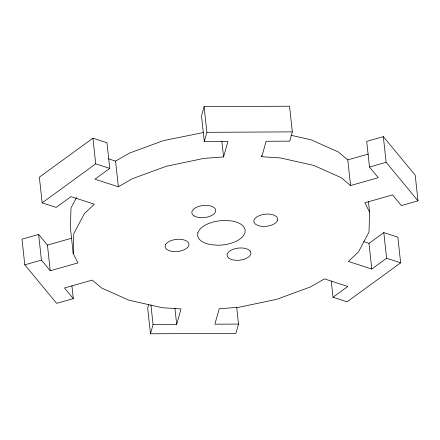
<?xml version="1.0" encoding="UTF-8"?>
<svg xmlns="http://www.w3.org/2000/svg" width="440" height="440" viewBox="0 0 440 440"><rect width="100%" height="100%" fill="white"/><g stroke="black" fill="none" stroke-linecap="round" stroke-linejoin="round"><path stroke-width="0.66" d="M71.901 285.797L73.299 298.634L56.656 303.353L24.789 264.825L22 239.157L38.638 234.432L41.426 260.106L50.237 270.754L77.968 262.889L73.205 253.605L73.783 233.618L84.414 213.582L94.397 204.221L70.994 196.625L56.188 207.399L42.147 202.846L39.358 177.172L92.928 138.188L106.97 142.747L109.758 168.416L94.952 179.196L118.355 186.791L132.325 178.722L166.337 166.271L204.1 158.356L223.575 156.937L227.904 141.477L204.287 141.603L201.498 115.929L204.094 106.656L289.536 106.2L292.325 131.868L289.729 141.147L266.107 141.273L261.778 156.739L280.511 157.955L313.951 165.484L341.083 177.612L350.57 185.554L378.301 177.689L369.49 167.035L366.702 141.367L383.345 136.648L415.212 175.175L418 200.844L401.363 205.568L392.552 194.915L364.82 202.785L369.584 212.069L369.006 232.051L358.375 252.087L348.392 261.448L371.795 269.044L386.601 258.269L400.642 262.829L397.854 237.155L383.812 232.601L369.006 243.375L363.803 241.687M148.715 304.42L147.675 308.132L150.464 333.8L235.906 333.344L238.502 324.071L236.671 307.18M150.464 333.8L153.06 324.522L150.931 304.931M204.287 141.603L206.882 132.325L204.094 106.656M153.06 324.522L176.682 324.395L181.011 308.935L162.278 307.72L128.838 300.185L101.706 288.062L92.219 280.115L64.488 287.986L73.299 298.634M76.472 197.626L70.994 207.95L70.417 227.931L73.205 253.605M42.147 202.846L95.722 163.862L109.758 168.416M331.265 281.039L333.031 297.253L347.837 286.479L324.434 278.883L310.464 286.952L276.452 299.398L238.689 307.312L219.214 308.732L214.885 324.192L238.502 324.071M400.642 262.829L347.072 301.812L333.031 297.253M108.416 158.796L115.566 161.117L129.536 153.048L163.548 140.602L203.33 132.539M38.638 234.432L47.449 245.086L71.88 238.156M291.099 135.295L311.163 139.816L338.294 151.938L347.782 159.885L368.247 154.077M24.789 264.825L41.426 260.106M369.49 167.035L386.133 162.316L418 200.844M206.882 132.325L292.325 131.868M383.345 136.648L386.133 162.316M383.812 232.601L386.601 258.269M368.407 201.256L369.584 212.069M369.006 243.375L371.795 269.044M347.782 159.885L350.57 185.554M261.63 155.386L261.778 156.739M221.887 141.399L223.575 156.937M174.916 308.182L176.682 324.395M115.566 161.117L118.355 186.791M92.928 138.188L95.722 163.862M47.449 245.086L50.237 270.754M197.83 232.788L197.648 235.989L199.084 238.975A23.975 12.166 -6.2 0 0 211.624 244.772L217.597 245.207A23.975 12.166 -6.2 0 0 243.177 236.088L244.959 232.887L245.141 229.68L243.705 226.694A23.975 12.166 -6.2 0 0 231.165 220.897L225.192 220.462A23.975 12.166 -6.2 0 0 199.617 229.587L197.83 232.788M165.566 244.635L165.088 246.246A11.99 6.083 -6.2 0 0 181.346 250.773A11.99 6.083 -6.2 0 0 185.647 240.504L183.216 239.701A11.99 6.083 -6.2 0 0 165.566 244.635M277.574 220.187L276.727 221.788A11.99 6.083 -6.2 0 1 270.171 225.572L267.152 226.204A11.99 6.083 -6.2 0 1 258.363 225.638L256.19 224.664A11.99 6.083 -6.2 0 1 258.643 215.919L261.36 214.924A11.99 6.083 -6.2 0 1 277.574 220.187M250.107 250.987L248.589 249.716A11.99 6.083 -6.2 0 0 234.608 248.809A11.99 6.083 -6.2 0 0 227.156 255.799L227.92 257.285A11.99 6.083 -6.2 0 0 243.419 259.463A11.99 6.083 -6.2 0 0 250.107 250.987M194.2 215.952L192.681 214.681A11.99 6.083 -6.2 0 1 199.37 206.212A11.99 6.083 -6.2 0 1 214.869 208.389L215.633 209.875A11.99 6.083 -6.2 0 1 208.181 216.86A11.99 6.083 -6.2 0 1 194.2 215.952"/></g></svg>
